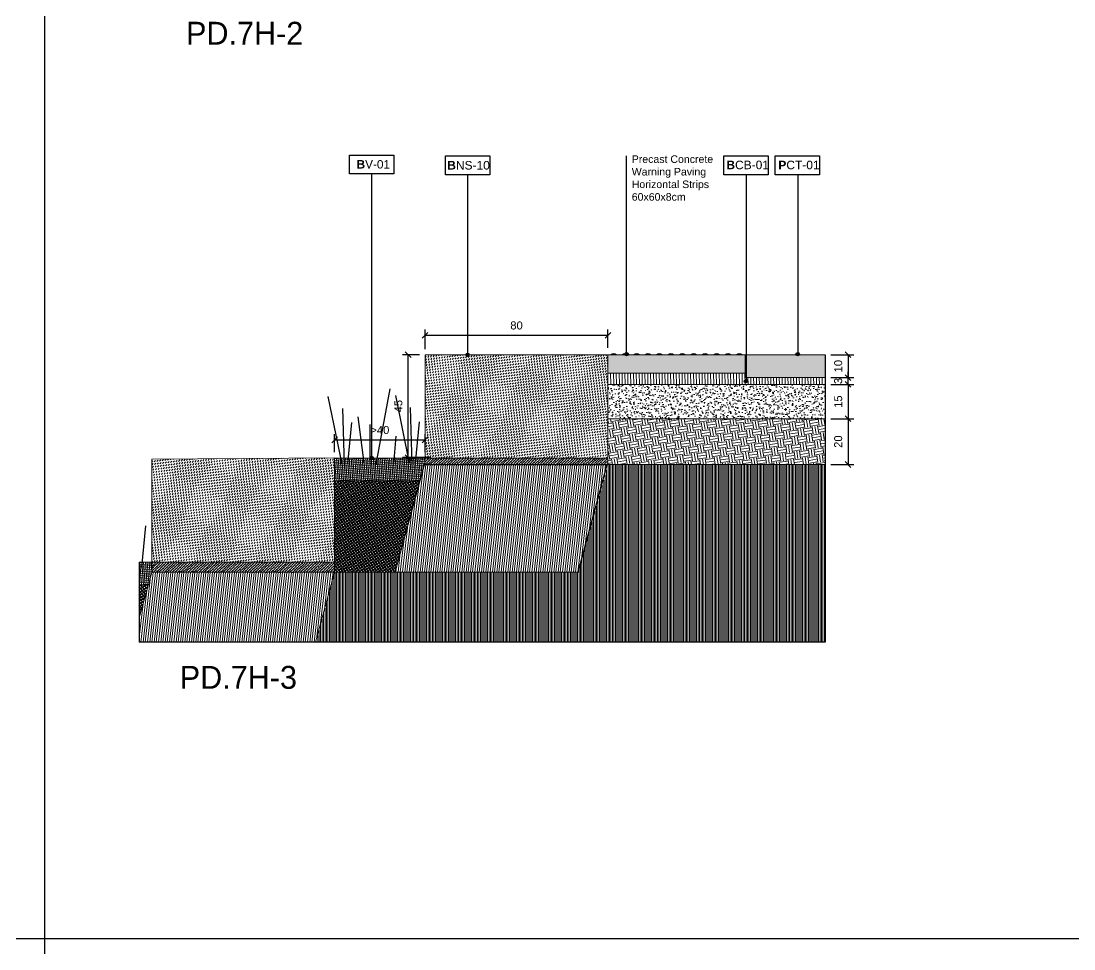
# Model space of a CAD drawing. Header units: metres. Extents: x -325 to 301, y -147 to 149.
# Drawn here: x 82.131 to 86.737, y 43.411 to 47.469 of the extents above; entities that cross this region are included whole.
import ezdxf

# ---------------------------------------------------------------- set-up
doc = ezdxf.new("R2010")
doc.units = ezdxf.units.M
doc.linetypes.add('rutinger', pattern=[30, 12, -18])
doc.layers.get('Defpoints').update_dxf_attribs({"lineweight": 13})
doc.layers.add('-aux', color=50, linetype='Continuous', plot=False)
for name, color, linetype, true_color in [('0-TX-1_25', 7, 'Continuous', 0x3f4f7f), ('3-TR-paviment fluix', 7, 'Continuous', 0xe6e6e6), ('3-TR-paviment fort', 7, 'Continuous', 0xd1d1d1), ('EIT_3 TR sorra', 7, 'Continuous', 0xd8ceb0)]:
    doc.layers.add(name, color=color, linetype=linetype, true_color=true_color)
for name, color, linetype, lineweight, true_color in [('03-TR-Paviment_08_Natural Stone Bleachers', 7, 'Continuous', 5, 0xafad9d), ('3-TR sorra granitica', 7, 'Continuous', 0, 0xf2dac9), ('3-TR tot_u', 7, 'Continuous', 5, 0x787878)]:
    doc.layers.add(name, color=color, linetype=linetype, lineweight=lineweight, true_color=true_color)
for name, color, linetype, lineweight in [('1-CM', 7, 'Continuous', 0), ('3-TR Formigó', 252, 'Continuous', 0), ('3-TR Seleccionat', 44, 'Continuous', 0), ('3-TR Tot-u', 37, 'Continuous', 0), ('3-TR-recebo', 252, 'Continuous', 0)]:
    doc.layers.add(name, color=color, linetype=linetype, lineweight=lineweight)
for name, color, linetype in [('1-SECCIÓ', 1, 'Continuous'), ('4-graminies', 252, 'rutinger'), ('A-KEYPLAN_HATCH', 7, 'Continuous'), ('A_TEXT_2', 7, 'Continuous'), ('EIT_3 TR terra vegetal', 45, 'Continuous')]:
    doc.layers.add(name, color=color, linetype=linetype)
doc.styles.add('Arial_4', font='arial.ttf', dxfattribs={"height": 1.8})
doc.styles.get("Standard").update_dxf_attribs({"font": 'arial.ttf'})
doc.styles.add('x-llegenda materials$0$ENGRAVERS', font='TT0586M.TTF')
doc.dimstyles.new('ISO-25', dxfattribs={"dimtxt": 0.1, "dimasz": 0.1, "dimexe": 0.1, "dimexo": 0.1, "dimgap": 0.1, "dimtad": 1, "dimdec": 0, "dimlfac": 100, "dimzin": 9, "dimtxsty": 'Standard', "dimblk": 'OBLIQUE', "dimcen": 0.1, "dimadec": 0, "dimazin": 0, "dimtfac": 1, "dimtdec": 0, "dimtmove": 0, "dimatfit": 3, "dimldrblk": 'OBLIQUE', "dimfxl": 1, "dimarcsym": 0})

# ---------------------------------------------------------------- blocks, each defined once
blk = doc.blocks.new('*U1805')
at = {"layer": '3-TR-paviment fort'}
blk.add_hatch(color=256, dxfattribs=at).paths.add_polyline_path([(0.025, 0), (0.05, 0, 0.4)])
blk.add_lwpolyline([(0.025, 0), (0.05, 0)])
blk.add_arc((0.0375, -0.013125), 0.018125, 46.397181, 133.602819)
blk = doc.blocks.new('*U1806')
at = {"color": 0, "linetype": 'ByBlock', "lineweight": -2, "transparency": 16777216}
for p in [(0, 0.08), (0.05, 0.08), (0.1, 0.08), (0.15, 0.08), (0.2, 0.08), (0.25, 0.08), (0.3, 0.08), (0.35, 0.08), (0.4, 0.08), (0.45, 0.08), (0.5, 0.08), (0.55, 0.08)]:
    blk.add_blockref('*U1805', p, dxfattribs=at)
blk = doc.blocks.new('Warning Surface 600x600x80')
at = {"layer": '3-TR-paviment fort'}
blk.add_hatch(color=256, dxfattribs=at).paths.add_polyline_path([(0, 0.08), (0.6, 0.08), (0.6, 0), (0.0002, 0.0006)])
blk.add_lwpolyline([(0, 0.08), (0.6, 0.08)])
at = {"layer": '1-CM'}
blk.add_lwpolyline([(0.6, 0.08), (0, 0.08), (0, 0), (0.6, 0)], close=True, dxfattribs=at)
blk.add_blockref('*U1806', (-0.0125, 0))
blk = doc.blocks.new('_Oblique')
at = {"color": 0, "lineweight": -2}
blk.add_line((-0.5, -0.5), (0.5, 0.5), dxfattribs=at)
blk = doc.blocks.new('*D2001')
at = {"layer": '0-TX-1_25', "color": 0, "lineweight": -2, "transparency": 16777216}
for p, q in [((83.5025, 45.5833), (83.5025, 45.6627)), ((83.8986, 45.5835), (83.8986, 45.6627)), ((83.5025, 45.6377), (83.8986, 45.6377))]:
    blk.add_line(p, q, dxfattribs=at)
at = {"layer": 'Defpoints', "color": 0, "transparency": 16777216}
for p in [(83.8986, 45.6377), (83.5025, 45.5583), (83.8986, 45.5585)]:
    blk.add_point(p, dxfattribs=at)
at = {"layer": '0-TX-1_25', "color": 0, "lineweight": -2, "transparency": 16777216, "xscale": 0.025, "yscale": 0.025, "zscale": 0.025, "rotation": 180}
blk.add_blockref('_Oblique', (83.5025, 45.6377), dxfattribs=at)
at = {"layer": '0-TX-1_25', "color": 0, "lineweight": -2, "transparency": 16777216, "xscale": 0.025, "yscale": 0.025, "zscale": 0.025}
blk.add_blockref('_Oblique', (83.8986, 45.6377), dxfattribs=at)
at = {"layer": '0-TX-1_25', "color": 0, "transparency": 16777216, "insert": (83.7006, 45.6806), "char_height": 0.035, "attachment_point": 5}
blk.add_mtext('>40', dxfattribs=at)
blk = doc.blocks.new('*D2003')
at = {"layer": '0-TX-1_25', "color": 0, "lineweight": -2, "transparency": 16777216}
for p, q in [((83.8735, 46.01), (83.7994, 46.01)), ((83.8244, 45.56), (83.8244, 46.01)), ((83.9235, 45.56), (83.7994, 45.56))]:
    blk.add_line(p, q, dxfattribs=at)
at = {"layer": 'Defpoints', "color": 0, "transparency": 16777216}
for p in [(83.8244, 46.01), (83.8985, 46.01), (83.9485, 45.56)]:
    blk.add_point(p, dxfattribs=at)
at = {"layer": '0-TX-1_25', "color": 0, "lineweight": -2, "transparency": 16777216, "xscale": 0.025, "yscale": 0.025, "zscale": 0.025}
for p, rotation in [((83.8244, 46.01), 90), ((83.8244, 45.56), 270)]:
    blk.add_blockref('_Oblique', p, dxfattribs=dict(at, rotation=rotation))
at = {"layer": '0-TX-1_25', "color": 0, "transparency": 16777216, "insert": (83.7816, 45.785), "char_height": 0.035, "attachment_point": 5, "rotation": 90}
blk.add_mtext('45', dxfattribs=at)
blk = doc.blocks.new('*D2002')
at = {"layer": '0-TX-1_25', "color": 0, "lineweight": -2, "transparency": 16777216}
for p, q in [((83.8985, 46.035), (83.8985, 46.12)), ((84.6985, 46.0407), (84.6985, 46.12)), ((83.8985, 46.095), (84.6985, 46.095))]:
    blk.add_line(p, q, dxfattribs=at)
at = {"layer": 'Defpoints', "color": 0, "transparency": 16777216}
for p in [(84.6985, 46.095), (83.8985, 46.01), (84.6985, 46.0157)]:
    blk.add_point(p, dxfattribs=at)
at = {"layer": '0-TX-1_25', "color": 0, "lineweight": -2, "transparency": 16777216, "xscale": 0.025, "yscale": 0.025, "zscale": 0.025, "rotation": 180}
blk.add_blockref('_Oblique', (83.8985, 46.095), dxfattribs=at)
at = {"layer": '0-TX-1_25', "color": 0, "lineweight": -2, "transparency": 16777216, "xscale": 0.025, "yscale": 0.025, "zscale": 0.025}
blk.add_blockref('_Oblique', (84.6985, 46.095), dxfattribs=at)
at = {"layer": '0-TX-1_25', "color": 0, "transparency": 16777216, "insert": (84.2985, 46.1378), "char_height": 0.035, "attachment_point": 5}
blk.add_mtext('80', dxfattribs=at)
blk = doc.blocks.new('POINT')
at = {"layer": '0-TX-1_25'}
h = blk.add_hatch(dxfattribs=at)
h.set_pattern_fill('ANGLE', color=256)
h.set_pattern_definition([(0, (-83.747, -12.726), (0, 6.985), [5.08, -1.905]), (90, (-83.747, -12.726), (-6.985, 4e-16), [5.08, -1.905])])
edge = h.paths.add_edge_path()
edge.add_arc((0, 0), 0.0075, 0, 360)
h = blk.add_hatch(color=256, dxfattribs=at)
h.dxf.hatch_style = 1
edge = h.paths.add_edge_path()
edge.add_arc((0, 0), 0.0075, 0, 360)
blk.add_circle((0, 0), 0.0075, dxfattribs=at)
blk = doc.blocks.new('PCB01')
at = {"layer": 'A-KEYPLAN_HATCH'}
blk.add_lwpolyline([(0.001, 0.00548), (0.01387, 0.00548), (0.01387, 0), (0.001, 0)], close=True, dxfattribs=at)
at = {"layer": 'A_TEXT_2', "insert": (0.0002, 0.00409), "char_height": 0.0025, "attachment_point": 1}
blk.add_mtext_dynamic_manual_height_columns('\\pi0.00171;{\\fArial|b1|i0|c0|p34;P}CT-01', width=0.0145619, gutter_width=0.015, heights=[0], dxfattribs=at)
blk = doc.blocks.new('hatch keyplan 2')
at = {"layer": 'A-KEYPLAN_HATCH'}
blk.add_lwpolyline([(0, 0.00548), (0.01287, 0.00548), (0.01287, 0), (0, 0)], close=True, dxfattribs=at)
blk = doc.blocks.new('hatch keyplan')
at = {"layer": 'A-KEYPLAN_HATCH'}
blk.add_blockref('hatch keyplan 2', (1.43058, 0.85215), dxfattribs=at)
blk = doc.blocks.new('BNS10')
at = {"layer": 'A-KEYPLAN_HATCH'}
blk.add_blockref('hatch keyplan', (-1.43058, -0.85215), dxfattribs=at)
at = {"layer": 'A_TEXT_2', "insert": (-0.0008, 0.00401), "char_height": 0.0025, "attachment_point": 1}
blk.add_mtext_dynamic_manual_height_columns('\\pi0.00128;{\\fArial|b1|i0|c0|p34;B}NS-10', width=0.0145619, gutter_width=0.015, heights=[0], dxfattribs=at)
blk = doc.blocks.new('B-V01')
at = {"layer": 'A-KEYPLAN_HATCH'}
blk.add_blockref('hatch keyplan', (-1.43058, -0.85215), dxfattribs=at)
at = {"layer": 'A_TEXT_2', "lineweight": 211, "insert": (-0.00079, 0.00402), "char_height": 0.0024588, "attachment_point": 1, "line_spacing_factor": 0.938532, "style": 'Arial_4'}
blk.add_mtext_dynamic_manual_height_columns('\\pi0.00285;{\\fArial|b1|i0|c0|p34;B}V-01', width=0.0145619, gutter_width=0.015, heights=[0], dxfattribs=at)
blk = doc.blocks.new('B-CB01')
at = {"layer": 'A-KEYPLAN_HATCH'}
blk.add_blockref('hatch keyplan', (-1.43058, -0.85215), dxfattribs=at)
at = {"layer": 'A_TEXT_2', "insert": (-0.0008, 0.00411), "char_height": 0.0025, "attachment_point": 1}
blk.add_mtext_dynamic_manual_height_columns('\\pi0.00152;{\\fArial|b1|i0|c0|p34;B}CB-01', width=0.0145619, gutter_width=0.015, heights=[0], dxfattribs=at)
blk = doc.blocks.new('*D2210')
at = {"layer": '0-TX-1_25', "color": 0, "lineweight": -2, "transparency": 16777216}
for p, q in [((85.6735, 46.01), (85.7734, 46.01)), ((85.7484, 46.01), (85.7484, 45.91)), ((85.6735, 45.91), (85.7734, 45.91))]:
    blk.add_line(p, q, dxfattribs=at)
at = {"layer": 'Defpoints', "color": 0, "transparency": 16777216}
for p in [(85.6485, 46.01), (85.6485, 45.91), (85.7484, 45.91)]:
    blk.add_point(p, dxfattribs=at)
at = {"layer": '0-TX-1_25', "color": 0, "lineweight": -2, "transparency": 16777216, "xscale": 0.025, "yscale": 0.025, "zscale": 0.025}
for p, rotation in [((85.7484, 46.01), 90), ((85.7484, 45.91), 270)]:
    blk.add_blockref('_Oblique', p, dxfattribs=dict(at, rotation=rotation))
at = {"layer": '0-TX-1_25', "color": 0, "transparency": 16777216, "insert": (85.7056, 45.96), "char_height": 0.035, "attachment_point": 5, "rotation": 90}
blk.add_mtext('10', dxfattribs=at)
blk = doc.blocks.new('*D2211')
at = {"layer": '0-TX-1_25', "color": 0, "lineweight": -2, "transparency": 16777216}
for p, q in [((85.7484, 45.91), (85.7484, 45.935)), ((85.6735, 45.91), (85.7734, 45.91)), ((85.6735, 45.88), (85.7734, 45.88)), ((85.7484, 45.88), (85.7484, 45.91)), ((85.7484, 45.88), (85.7484, 45.855))]:
    blk.add_line(p, q, dxfattribs=at)
at = {"layer": 'Defpoints', "color": 0, "transparency": 16777216}
for p in [(85.6485, 45.91), (85.6485, 45.88), (85.7484, 45.91)]:
    blk.add_point(p, dxfattribs=at)
at = {"layer": '0-TX-1_25', "color": 0, "lineweight": -2, "transparency": 16777216, "xscale": 0.025, "yscale": 0.025, "zscale": 0.025}
for p, rotation in [((85.7484, 45.91), 270), ((85.7484, 45.88), 90)]:
    blk.add_blockref('_Oblique', p, dxfattribs=dict(at, rotation=rotation))
at = {"layer": '0-TX-1_25', "color": 0, "transparency": 16777216, "insert": (85.7055, 45.895), "char_height": 0.035, "attachment_point": 5, "rotation": 90}
blk.add_mtext('3', dxfattribs=at)
blk = doc.blocks.new('*D2212')
at = {"layer": '0-TX-1_25', "color": 0, "lineweight": -2, "transparency": 16777216}
for p, q in [((85.6735, 45.88), (85.7734, 45.88)), ((85.7484, 45.88), (85.7484, 45.73)), ((85.6735, 45.73), (85.7734, 45.73))]:
    blk.add_line(p, q, dxfattribs=at)
at = {"layer": 'Defpoints', "color": 0, "transparency": 16777216}
for p in [(85.6485, 45.88), (85.6485, 45.73), (85.7484, 45.73)]:
    blk.add_point(p, dxfattribs=at)
at = {"layer": '0-TX-1_25', "color": 0, "lineweight": -2, "transparency": 16777216, "xscale": 0.025, "yscale": 0.025, "zscale": 0.025}
for p, rotation in [((85.7484, 45.88), 90), ((85.7484, 45.73), 270)]:
    blk.add_blockref('_Oblique', p, dxfattribs=dict(at, rotation=rotation))
at = {"layer": '0-TX-1_25', "color": 0, "transparency": 16777216, "insert": (85.7056, 45.805), "char_height": 0.035, "attachment_point": 5, "rotation": 90}
blk.add_mtext('15', dxfattribs=at)
blk = doc.blocks.new('*D2213')
at = {"layer": '0-TX-1_25', "color": 0, "lineweight": -2, "transparency": 16777216}
for p, q in [((85.6735, 45.73), (85.7734, 45.73)), ((85.7484, 45.73), (85.7484, 45.53)), ((85.6735, 45.53), (85.7734, 45.53))]:
    blk.add_line(p, q, dxfattribs=at)
at = {"layer": 'Defpoints', "color": 0, "transparency": 16777216}
for p in [(85.6485, 45.73), (85.6485, 45.53), (85.7484, 45.53)]:
    blk.add_point(p, dxfattribs=at)
at = {"layer": '0-TX-1_25', "color": 0, "lineweight": -2, "transparency": 16777216, "xscale": 0.025, "yscale": 0.025, "zscale": 0.025}
for p, rotation in [((85.7484, 45.73), 90), ((85.7484, 45.53), 270)]:
    blk.add_blockref('_Oblique', p, dxfattribs=dict(at, rotation=rotation))
at = {"layer": '0-TX-1_25', "color": 0, "transparency": 16777216, "insert": (85.7056, 45.63), "char_height": 0.035, "attachment_point": 5, "rotation": 90}
blk.add_mtext('20', dxfattribs=at)

msp = doc.modelspace()

# ---------------------------------------------------------------- hatches: boundary and pattern name
at = {"layer": '03-TR-Paviment_08_Natural Stone Bleachers'}
h = msp.add_hatch(dxfattribs=at)
h.set_pattern_fill('DASH', color=256, scale=0.002611, angle=232.4264, style=0, double=1)
h.set_pattern_definition([(232.4264096, (-68.3542846, -75.8093006), (0.00151523477, -0.01162470696), [0.0082894435, -0.0082894435])])
h.paths.add_polyline_path([(83.8985, 46.01), (83.8986, 45.5585), (84.6985, 45.5583), (84.6985, 46.01)])
h = msp.add_hatch(dxfattribs=at)
h.set_pattern_fill('DASH', color=256, scale=0.002611, angle=232.4264, style=0, double=1)
h.set_pattern_definition([(232.4264096, (-69.550203, -76.26667), (0.00151523477, -0.01162470696), [0.0082894435, -0.0082894435])])
h.paths.add_polyline_path([(82.7025, 45.5527), (82.7025, 45.1027), (83.5025, 45.1027), (83.5025, 45.5587)])
at = {"layer": '3-TR Formigó', "extrusion": (5.00535e-05, 0.000121015, 1)}
h = msp.add_hatch(dxfattribs=at)
h.set_pattern_fill('ANSI31', color=256, scale=0.003, angle=233.694, style=0)
h.set_pattern_definition([(263.5025, (76.891182, 45.425145), (0.009463819, -0.001077847), [])])
h.paths.add_polyline_path([(83.8943, 45.5292), (83.7673, 45.0585), (84.5673, 45.0585), (84.6939, 45.5292)])
h = msp.add_hatch(dxfattribs=at)
h.set_pattern_fill('ANSI31', color=256, scale=0.003, angle=233.694, style=0)
h.set_pattern_definition([(263.5025, (75.700801, 44.965795), (0.009463819, -0.001077847), [])])
h.paths.add_polyline_path([(82.6485, 44.7529), (83.4189, 44.7529), (83.5025, 45.0587), (82.7025, 45.0573), (82.6485, 44.86)])
at = {"layer": '3-TR Seleccionat'}
h = msp.add_hatch(dxfattribs=at)
h.set_pattern_fill('ANSI31', color=256, scale=0.002, angle=45, style=0)
h.set_pattern_definition([(90, (48.764308, -6.021599), (-0.00635, 0), [])])
h.paths.add_polyline_path([(85.6485, 44.7529), (85.6485, 45.53), (84.6985, 45.5283), (84.5673, 45.0585), (83.5025, 45.0587), (83.4213, 44.7529)])
at = {"layer": '3-TR sorra granitica'}
h = msp.add_hatch(dxfattribs=at)
h.set_pattern_fill('LINE', color=256, scale=0.1, angle=55.5734, style=0)
h.set_pattern_definition([(91.2199074, (106.610624, 254.556646), (-0.0124971668, -0.0002661224), [])])
h.paths.add_polyline_path([(85.6485, 45.88), (85.6485, 45.91), (85.6185, 45.91), (85.2985, 45.91), (85.2985, 45.93), (84.9985, 45.93), (84.6985, 45.93), (84.6985, 45.88), (85.6304, 45.88)])
at = {"layer": '3-TR Tot-u'}
h = msp.add_hatch(dxfattribs=at)
h.set_pattern_fill('EARTH', color=256, scale=0.005, angle=-80.8248)
h.set_pattern_definition([(279.175244, (5.576125, -3.700485), (0.036406452, -0.026281081), [0.03175, -0.03175]), (279.175244, (5.58788, -3.698587), (0.036406452, -0.026281081), [0.03175, -0.03175]), (279.175244, (5.599633, -3.696688), (0.036406452, -0.026281081), [0.03175, -0.03175]), (9.175244, (5.604184, -3.699973), (0.026281081, 0.036406452), [0.03175, -0.03175]), (9.175244, (5.606083, -3.711727), (0.026281081, 0.036406452), [0.03175, -0.03175]), (9.175244, (5.60798, -3.72348), (0.026281081, 0.036406452), [0.03175, -0.03175])])
h.paths.add_polyline_path([(84.6985, 45.73), (84.6985, 45.53), (85.6485, 45.53), (85.6485, 45.73)])
at = {"layer": '3-TR tot_u'}
h = msp.add_hatch(dxfattribs=at)
h.set_pattern_fill('AR-CONC', color=256, scale=0.00025, angle=89.8705)
h.set_pattern_definition([(75.416951978, (264938.43852, -740263.661862), (0.042847951724, 0.0159494447276), [0.0047625, -0.0523875]), (20.416951978, (264938.43852, -740263.66186), (-0.0284585513776, 0.0393593941472), [0.00381, -0.0419101460425]), (125.868396678, (264938.44209, -740263.660533), (0.0143894010735, 0.0553088370647), [0.0040475022, -0.04452256115]), (71.601151978, (264938.43307, -740263.65039), (0.0657213798154, 0.0195936971874), [0.00714375, -0.07858125]), (122.052509588, (264938.43855, -740263.64876), (0.027057378225, 0.081342940127), [0.006071255785, -0.06678390204]), (16.601103148, (264938.43307, -740263.65039), (0.0270573782294, 0.0813429401255), [0.0057149917675, -0.06286493298]), (46.416951978, (264938.44017, -740263.650533), (0.045207962539, -0.0068233806194), [0.0047625, -0.0523875]), (351.416951978, (264938.44017, -740263.650533), (-0.005808451532, 0.048221421475), [0.00381, -0.04191]), (96.868396978, (264938.443936, -740263.6511), (0.0393995108286, 0.041398041034), [0.0040475022, -0.0445224844]), (62.916951978, (264938.438521, -740263.661862), (-0.00837539297598, 0.01942411315358), [0, -0.041402, 0, -0.042545, 0, -0.04206875]), (32.916951978, (264938.43852, -740263.661862), (0.0043385838535, 0.0297907723876), [0, -0.024257, 0, -0.0404495, 0, -0.01603375]), (352.916951978, (264938.425731, -740263.66794), (0.03123133691458, 0.01325538927637), [0, -0.015875, 0, -0.04953, 0, -0.0657225]), (342.916951978, (264938.419996, -740263.670665), (0.0307196005672, 0.0216357041141), [0, -0.0206375, 0, -0.032893, 0, -0.0466725])])
h.paths.add_polyline_path([(84.6985, 45.88), (84.6985, 45.73), (85.6485, 45.73), (85.6485, 45.88)])
at = {"layer": '3-TR-paviment fluix'}
msp.add_hatch(color=256, dxfattribs=at).paths.add_polyline_path([(85.2985, 46.01), (85.6485, 46.01), (85.6485, 45.91), (85.2985, 45.91)])
at = {"layer": '3-TR-recebo', "extrusion": (5.00535e-05, 0.000121015, 1)}
h = msp.add_hatch(dxfattribs=at)
h.set_pattern_fill('_USER', color=256, scale=0.008, angle=199.4083, style=0, double=1, pattern_type=0)
h.set_pattern_definition([(184.21684, (80.205631, 44.685978), (0.00058825, -0.007978343), []), (274.21684, (80.205631, 44.685978), (0.007978343, 0.00058825), [])])
h.paths.add_polyline_path([(83.8766, 45.4583), (83.8989, 45.5399), (83.8986, 45.5583), (83.5025, 45.5587), (83.5025, 45.4587)])
h = msp.add_hatch(dxfattribs=at)
h.set_pattern_fill('_USER', color=256, scale=0.008, angle=199.4083, style=0, double=1, pattern_type=0)
h.set_pattern_definition([(184.21684, (79.00955, 44.230325), (0.00058825, -0.007978343), []), (274.21684, (79.00955, 44.230325), (0.007978343, 0.00058825), [])])
h.paths.add_polyline_path([(82.6485, 45.1027), (82.6485, 45.0027), (82.6872, 45.0027), (82.7025, 45.0573), (82.7025, 45.1027)])
at = {"layer": 'EIT_3 TR sorra'}
h = msp.add_hatch(dxfattribs=at)
h.set_pattern_fill('ANSI36', color=256, scale=0.002552, angle=-1.141, style=0, double=1)
h.set_pattern_definition([(43.85896, (82.005319, 51.531298), (0.004609074, 0.015664162), [0.020252618, -0.004050524, 0, -0.004050524])])
h.paths.add_polyline_path([(83.9485, 45.559), (83.8986, 45.5583), (83.8989, 45.5582), (83.8957, 45.5283), (83.9485, 45.5283), (84.6985, 45.5283), (84.6985, 45.5583)])
h = msp.add_hatch(dxfattribs=at)
h.set_pattern_fill('ANSI36', color=256, scale=0.002552, angle=-1.141, style=0, double=1)
h.set_pattern_definition([(43.85896, (80.809401, 51.073928), (0.004609074, 0.015664162), [0.020252618, -0.004050524, 0, -0.004050524])])
h.paths.add_polyline_path([(82.7525, 45.1027), (82.7025, 45.1027), (82.7028, 45.1008), (82.7025, 45.1013), (82.7025, 45.0587), (83.5025, 45.0587), (83.5025, 45.1027)])
at = {"layer": 'EIT_3 TR terra vegetal', "extrusion": (5.30927e-05, 0.000117955, 1)}
h = msp.add_hatch(dxfattribs=at)
h.set_pattern_fill('_USER', color=256, scale=0.01, angle=15.2386, style=0, double=1, pattern_type=0)
h.set_pattern_definition([(37.25159648654, (2910231.387751, 3579886.265569), (-0.006053161675653, 0.007959851363462), []), (127.25159648654, (2910231.387751, 3579886.265569), (-0.007959851363462, -0.006053161675653), [])])
h.paths.add_polyline_path([(83.5025, 45.4587), (83.5025, 45.0587), (83.7673, 45.0585), (83.8766, 45.4583)])
h = msp.add_hatch(dxfattribs=at)
h.set_pattern_fill('_USER', color=256, scale=0.01, angle=15.2386, style=0, double=1, pattern_type=0)
h.set_pattern_definition([(37.25159648654, (2910230.191669, 3579885.808547), (-0.006053161675653, 0.007959851363462), []), (127.25159648654, (2910230.191669, 3579885.808547), (-0.007959851363462, -0.006053161675653), [])])
h.paths.add_polyline_path([(82.6485, 45.0026), (82.6485, 44.8686), (82.6872, 45.0027)])

# ---------------------------------------------------------------- linework, layer by layer
at = {"layer": '-aux'}
for points in [[(82.2345, 3.4567), (82.2345, 133.4567)], [(85.6485, 44.7529), (82.6485, 44.7529)], [(12.2345, 43.4567), (142.2345, 43.4567)]]:
    msp.add_lwpolyline(points, dxfattribs=at)
at = {"layer": '0-TX-1_25'}
for points in [[(84.78, 46.0128), (84.78, 46.8793)], [(83.6647, 46.8009), (83.6647, 45.5583)], [(84.0847, 46.7971), (84.0847, 46.01)], [(85.3022, 46.7971), (85.3022, 45.8946)], [(85.5282, 46.7971), (85.5282, 46.0128)]]:
    msp.add_lwpolyline(points, dxfattribs=at)
at = {"layer": '1-CM'}
for points in [[(83.8985, 46.01), (83.8986, 45.5583), (84.6985, 45.5583), (84.6985, 46.01), (83.8985, 46.01)], [(85.6485, 45.88), (84.6985, 45.88)], [(85.6485, 45.73), (84.6985, 45.73)], [(82.7025, 45.5527), (82.7025, 45.1027), (83.5025, 45.1027), (83.5025, 45.5587), (82.7025, 45.5527)], [(83.5025, 45.5583), (83.8986, 45.5583)], [(84.6985, 45.5583), (84.6985, 45.5283), (83.9485, 45.5283), (83.8957, 45.5283), (83.8957, 45.5283), (83.8986, 45.5583), (83.9501, 45.5591), (84.6985, 45.5583)], [(84.6953, 45.5283), (84.5687, 45.0576), (83.496, 45.0587)], [(83.8989, 45.5399), (83.7673, 45.0585)], [(85.6485, 45.53), (84.6985, 45.53)], [(83.5025, 45.4587), (83.8766, 45.4583)], [(82.6485, 45.1027), (82.7025, 45.1027)], [(83.5025, 45.1027), (83.5025, 45.0587), (82.7025, 45.0587), (82.7025, 45.1013), (82.7025, 45.1013), (82.7525, 45.1027), (83.5025, 45.1027)], [(82.6485, 45.0027), (82.6872, 45.0027)]]:
    msp.add_lwpolyline(points, dxfattribs=at)
msp.add_lwpolyline([(85.2985, 45.93), (85.2985, 46.01), (85.6485, 46.01), (85.6485, 45.91), (85.2985, 45.91)], close=True, dxfattribs=at)
at = {"layer": '1-CM', "extrusion": (5.00535e-05, 0.000121015, 1)}
for points, elevation in [([(83.8943, 45.5292), (83.7673, 45.0585), (84.5673, 45.0585), (84.6939, 45.5292)], 0.0096), ([(82.6485, 44.7529), (83.4189, 44.7529), (83.5025, 45.0587), (82.7025, 45.0573), (82.6485, 44.86)], -0.0079)]:
    msp.add_lwpolyline(points, close=True, dxfattribs=dict(at, elevation=elevation))
at = {"layer": '1-SECCIÓ'}
for p, q in [((85.6485, 46.01), (85.6485, 44.7529)), ((82.6485, 45.1027), (82.6485, 44.7529))]:
    msp.add_line(p, q, dxfattribs=at)
at = {"layer": '4-graminies', "extrusion": (5.43663e-05, 0.000121047, 1)}
for points, elevation in [([(83.4733, 45.8271), (83.5336, 45.532)], 0.0091), ([(83.7441, 45.8611), (83.6829, 45.5314)], 0.0091), ([(83.7692, 45.831), (83.8295, 45.5359)], 0.0091), ([(83.833, 45.7793), (83.8409, 45.5318)], 0.0091), ([(83.5372, 45.7754), (83.545, 45.528)], 0.0091), ([(83.6038, 45.7378), (83.6311, 45.5374)], 0.0091), ([(83.5761, 45.713), (83.5585, 45.5322)], 0.0091), ([(83.6562, 45.7051), (83.6573, 45.5321)], 0.0091), ([(83.872, 45.7168), (83.8544, 45.5361)], 0.0091), ([(83.7705, 45.6542), (83.7598, 45.5319)], 0.0091), ([(82.6759, 45.2612), (82.6583, 45.0804)], 0.0089)]:
    msp.add_lwpolyline(points, dxfattribs=dict(at, elevation=elevation))

# ---------------------------------------------------------------- block references
at = {"xscale": 14.9997497297064, "yscale": 14.9997497297064, "zscale": 14.9997497297064}
msp.add_blockref('BNS10', (83.9882, 46.7971), dxfattribs=at)
at = {"layer": '0-TX-1_25', "xscale": 15, "yscale": 15, "zscale": 15}
for name, p in [('B-V01', (83.5681, 46.8009)), ('B-CB01', (85.2057, 46.7971))]:
    msp.add_blockref(name, p, dxfattribs=at)
at = {"layer": '0-TX-1_25'}
for p in [(84.0843, 46.0097), (84.78, 46.0128), (85.5282, 46.0128), (85.3022, 45.8946), (83.6647, 45.5583)]:
    msp.add_blockref('POINT', p, dxfattribs=at)
at = {"layer": '1-CM'}
msp.add_blockref('Warning Surface 600x600x80', (84.6985, 45.93), dxfattribs=at)
at = {"layer": 'A-KEYPLAN_HATCH', "xscale": 14.99999999999007, "yscale": 14.99999999999007, "zscale": 14.99999999999007}
msp.add_blockref('PCB01', (85.415, 46.7971), dxfattribs=at)

# ---------------------------------------------------------------- texts
at = {"layer": '-aux', "char_height": 0.1, "width": 19.210099, "attachment_point": 3, "style": 'x-llegenda materials$0$ENGRAVERS'}
for s, insert in [('PD.7H-2', (83.3656, 47.4659)), ('PD.7H-3', (83.3381, 44.6491))]:
    msp.add_mtext(s, dxfattribs=dict(at, insert=insert))
at = {"layer": '0-TX-1_25', "insert": (84.8025, 46.8818), "char_height": 0.033, "attachment_point": 1}
msp.add_mtext_dynamic_manual_height_columns('Precast Concrete Warning Paving\\PHorizontal Strips 60x60x8cm', width=0.514074, gutter_width=12.5, heights=[0], dxfattribs=at)

# ---------------------------------------------------------------- dimensions: what is measured, and where the dimension line sits
at = {"layer": '0-TX-1_25'}
dim = msp.add_linear_dim(base=(84.6985, 46.095), p1=(83.8985, 46.01), p2=(84.6985, 46.0157), dimstyle='ISO-25', override={"dimtxt": 0.035, "dimasz": 0.025, "dimexe": 0.025, "dimexo": 0.025, "dimgap": 0.025, "dimblk1": 'Oblique', "dimblk2": 'Oblique', "dimsah": 1, "dimfxl": 0.1, "dimfxlon": 1, "dimarcsym": 1}, dxfattribs=at)
dim.commit()
dim.dimension.update_dxf_attribs({"geometry": '*D2002', "text_midpoint": (84.2985, 46.1378)})
dim = msp.add_linear_dim(base=(83.8244, 46.01), p1=(83.9485, 45.56), p2=(83.8985, 46.01), angle=90, text='45', dimstyle='ISO-25', override={"dimtxt": 0.035, "dimasz": 0.025, "dimexe": 0.025, "dimexo": 0.025, "dimgap": 0.025, "dimblk1": 'Oblique', "dimblk2": 'Oblique', "dimsah": 1, "dimfxl": 0.1, "dimfxlon": 1, "dimarcsym": 1}, dxfattribs=at)
dim.commit()
dim.dimension.update_dxf_attribs({"geometry": '*D2003', "text_midpoint": (83.7816, 45.785)})
for base, p1, p2, picture, middle in [((85.7484, 45.91), (85.6485, 46.01), (85.6485, 45.91), '*D2210', (85.7056, 45.96)), ((85.7484, 45.73), (85.6485, 45.88), (85.6485, 45.73), '*D2212', (85.7056, 45.805)), ((85.7484, 45.53), (85.6485, 45.73), (85.6485, 45.53), '*D2213', (85.7056, 45.63))]:
    dim = msp.add_linear_dim(base=base, p1=p1, p2=p2, angle=90, dimstyle='ISO-25', override={"dimtxt": 0.035, "dimasz": 0.025, "dimexe": 0.025, "dimexo": 0.025, "dimgap": 0.025, "dimblk1": 'Oblique', "dimblk2": 'Oblique', "dimsah": 1, "dimfxl": 0.1, "dimfxlon": 1, "dimarcsym": 1}, dxfattribs=at)
    dim.commit()
    dim.dimension.update_dxf_attribs({"geometry": picture, "text_midpoint": middle})
dim = msp.add_linear_dim(base=(85.7484, 45.91), p1=(85.6485, 45.88), p2=(85.6485, 45.91), angle=90, dimstyle='ISO-25', override={"dimtxt": 0.035, "dimasz": 0.025, "dimexe": 0.025, "dimexo": 0.025, "dimgap": 0.025, "dimblk1": 'Oblique', "dimblk2": 'Oblique', "dimsah": 1, "dimfxl": 0.1, "dimfxlon": 1, "dimarcsym": 1}, dxfattribs=at)
dim.commit()
dim.dimension.update_dxf_attribs({"geometry": '*D2211', "text_midpoint": (85.7484, 45.895), "dimtype": 160})
dim = msp.add_linear_dim(base=(83.8986, 45.6377), p1=(83.5025, 45.5583), p2=(83.8986, 45.5585), text='>40', dimstyle='ISO-25', override={"dimtxt": 0.035, "dimasz": 0.025, "dimexe": 0.025, "dimexo": 0.025, "dimgap": 0.025, "dimblk1": 'Oblique', "dimblk2": 'Oblique', "dimsah": 1, "dimfxl": 0.1, "dimfxlon": 1, "dimarcsym": 1}, dxfattribs=at)
dim.commit()
dim.dimension.update_dxf_attribs({"geometry": '*D2001', "text_midpoint": (83.7006, 45.6806)})

doc.saveas('drawing.dxf')
